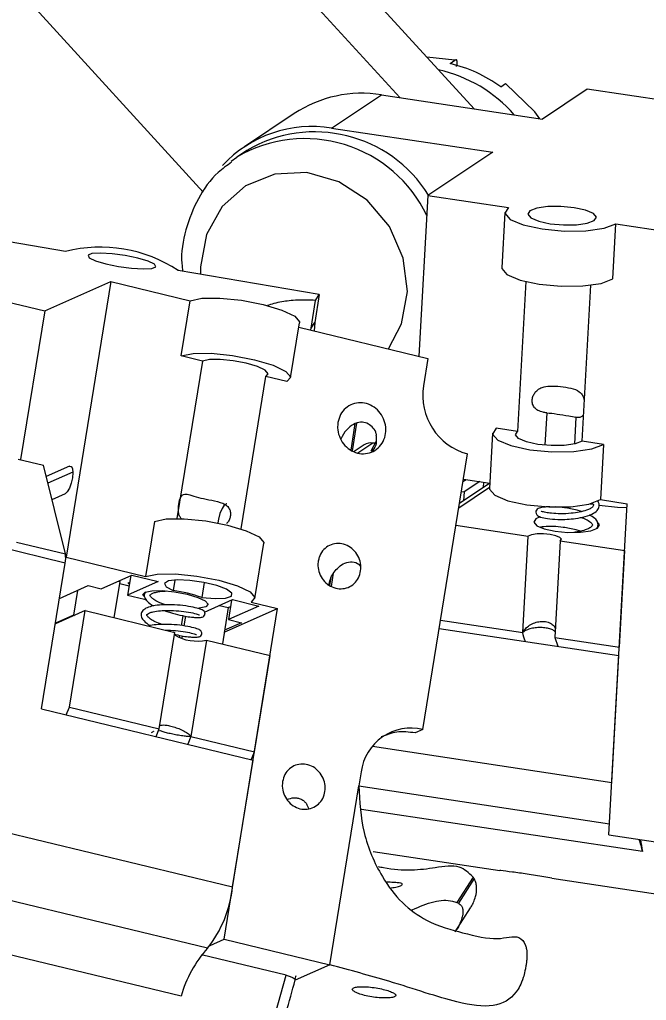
# Model space of a CAD drawing. Header units: millimetres. Extents: x 0 to 1189, y 0 to 841.
# Drawn here: x 625.01 to 629.39, y 547.24 to 554.09 of the extents above; entities that cross this region are included whole.
import ezdxf

# ---------------------------------------------------------------- set-up
doc = ezdxf.new("R2010")
doc.units = ezdxf.units.MM
doc.layers.get('0').update_dxf_attribs({"lineweight": 18})
doc.layers.add('尺寸线层', color=3, linetype='Continuous', lineweight=18)
doc.dimstyles.new('ISO-25', dxfattribs={"dimtxt": 2.5, "dimasz": 2.5, "dimexe": 1.25, "dimexo": 0.625, "dimtad": 1, "dimtxsty": 'Standard', "dimcen": 2.5, "dimdle": 5, "dimadec": 0, "dimazin": 0, "dimtfac": 1, "dimtmove": 0, "dimatfit": 3, "dimfxl": 1, "dimarcsym": 0})

# ---------------------------------------------------------------- blocks, each defined once
blk = doc.blocks.new('*X16')
at = {"layer": '尺寸线层', "linetype": 'Continuous'}
for points in [[(668.6687, 617.1299), (668.6299, 612.9938), (667.2905, 613.2299)], [(655.1602, 540.5189), (656.5383, 544.4188), (655.199, 544.6549)]]:
    blk.add_hatch(color=0, dxfattribs=at).paths.add_polyline_path(points, flags=0)
at = {"layer": '尺寸线层', "color": 0, "linetype": 'Continuous'}
for p, q in [((666.5541, 617.5027), (670.6383, 616.7826)), ((668.6687, 617.1299), (655.1602, 540.5189)), ((625.2283, 545.7966), (657.1298, 540.1716))]:
    blk.add_line(p, q, dxfattribs=at)
at = {"layer": '尺寸线层', "color": 0, "insert": (658.4206, 579.4404), "char_height": 3.5, "width": 28.938547, "attachment_point": 5, "rotation": 80.00005}
blk.add_mtext('388,96', dxfattribs=at)

msp = doc.modelspace()

# ---------------------------------------------------------------- linework, layer by layer
at = {"color": 7, "linetype": 'Continuous', "lineweight": 15}
for p, q in [((626.2947, 552.8839), (624.4272, 554.9295)), ((626.6933, 554.6086), (627.6654, 553.5437)), ((627.2265, 554.5146), (628.184, 553.4657)), ((628.0504, 553.8043), (627.8551, 553.826)), ((628.0157, 553.7811), (628.0504, 553.8043)), ((628.3691, 553.619), (628.4039, 553.6422)), ((628.9736, 553.6025), (628.6608, 553.3939)), ((629.5353, 553.518), (628.9736, 553.6025)), ((627.1899, 553.3312), (627.5374, 553.563)), ((627.5374, 553.563), (628.6608, 553.3939)), ((626.9291, 553.4324), (626.5816, 553.2005)), ((627.1899, 553.3312), (628.3133, 553.162)), ((626.4882, 553.1003), (626.5287, 553.1292)), ((626.5982, 553.1756), (626.5287, 553.1292)), ((628.3133, 553.162), (627.8615, 552.8606)), ((627.8615, 552.8606), (627.7993, 551.7396)), ((627.8615, 552.8606), (628.4232, 552.7761)), ((628.3983, 552.7418), (628.3769, 552.3569)), ((629.1508, 552.2783), (629.1721, 552.6633)), ((629.1721, 552.6633), (630.1083, 552.5224)), ((625.333, 552.47), (624.743, 552.5699)), ((627.103, 552.1702), (626.1197, 552.3368)), ((626.1208, 552.3366), (626.1216, 552.3416)), ((624.3202, 552.265), (625.1882, 552.0549)), ((625.1882, 552.0549), (625.6495, 552.2599)), ((625.6495, 552.2599), (625.3382, 550.336)), ((625.6495, 552.2599), (626.2026, 552.126)), ((628.5456, 552.2596), (628.4876, 551.2135)), ((628.9369, 551.1459), (628.9973, 552.2346)), ((627.103, 552.1702), (627.0726, 551.9756)), ((627.0769, 552.1289), (627.103, 552.1702)), ((626.1404, 551.7412), (626.2026, 552.126)), ((627.0465, 551.9343), (627.0769, 552.1289)), ((625.1882, 552.0549), (625.0204, 551.0178)), ((626.904, 551.5881), (626.9662, 551.9729)), ((627.0465, 551.9343), (627.0726, 551.9756)), ((627.0726, 551.9756), (627.0679, 551.9166)), ((626.9613, 551.9424), (627.862, 551.7244)), ((626.2879, 551.7056), (626.1404, 551.7412)), ((626.2879, 551.7056), (626.1101, 550.6069)), ((627.862, 551.7244), (627.8309, 551.532)), ((626.5582, 550.5344), (626.7304, 551.5985)), ((626.8779, 551.5628), (626.7304, 551.5985)), ((628.6902, 551.3442), (628.6777, 551.1182)), ((627.3257, 551.0835), (627.3548, 551.2698)), ((627.3362, 551.0788), (627.3664, 551.272)), ((628.894, 551.3135), (628.8836, 551.1262)), ((628.3129, 551.2019), (628.2915, 550.8169)), ((628.4876, 551.2135), (628.3378, 551.2361)), ((627.4652, 551.0786), (627.4994, 551.145)), ((627.4925, 551.1314), (627.4778, 551.1336)), ((629.0867, 551.1233), (628.9369, 551.1459)), ((627.417, 551.1206), (627.3471, 551.074)), ((627.8261, 549.1341), (628.1374, 551.058)), ((629.0867, 551.1233), (629.0654, 550.7383)), ((625.0037, 551.0218), (625.1788, 550.9794)), ((625.3323, 550.3595), (625.1788, 550.9794)), ((625.362, 550.9715), (625.1988, 550.899)), ((628.2935, 550.8526), (628.0812, 550.711)), ((628.106, 550.8639), (628.1291, 550.8793)), ((628.109, 550.8823), (628.2936, 550.8545)), ((628.2227, 550.8652), (628.1135, 550.7924)), ((628.2491, 550.823), (628.2512, 550.8609)), ((628.291, 550.8549), (628.2908, 550.8508)), ((628.0765, 550.6818), (628.292, 550.8255)), ((628.0949, 550.7952), (628.1135, 550.7924)), ((628.1135, 550.7924), (628.1101, 550.7302)), ((625.3308, 550.7791), (625.2386, 550.7381)), ((629.0654, 550.7383), (629.2526, 550.7102)), ((628.9328, 550.6554), (628.903, 550.6644)), ((628.9923, 550.7093), (629.0069, 550.7068)), ((629.1245, 548.4002), (629.2526, 550.7102)), ((625.9536, 550.5869), (625.8913, 550.2021)), ((628.0568, 550.5599), (628.5604, 550.4841)), ((628.9252, 550.5183), (628.8954, 550.5273)), ((624.991, 550.4422), (625.3323, 550.3595)), ((628.523, 549.8103), (628.5604, 550.4841)), ((628.7851, 550.4503), (628.7477, 549.7765)), ((628.7851, 550.4503), (629.2344, 550.3826)), ((625.3317, 550.2962), (624.7961, 550.4258)), ((626.6549, 550.049), (626.7172, 550.4338)), ((629.1971, 549.7089), (629.2344, 550.3826)), ((625.335, 550.3346), (625.3382, 550.336)), ((625.3382, 550.336), (625.8913, 550.2021)), ((625.1669, 549.2778), (625.3317, 550.2962)), ((625.5825, 550.1161), (625.7953, 550.2107)), ((625.673, 549.9148), (625.714, 550.1679)), ((625.7042, 550.1702), (625.714, 550.1679)), ((625.7889, 550.2079), (625.7668, 550.0715)), ((625.7953, 550.2107), (625.9797, 550.1661)), ((626.0958, 550.1774), (626.0838, 550.1034)), ((627.1781, 550.1396), (627.1867, 550.194)), ((627.1883, 550.1329), (627.2027, 550.2246)), ((625.2918, 550.0496), (625.4912, 550.1382)), ((625.4174, 550.1054), (625.3895, 549.9325)), ((625.4912, 550.1382), (625.5825, 550.1161)), ((625.7117, 550.1538), (625.7776, 550.1379)), ((625.9797, 550.1661), (625.7668, 550.0715)), ((625.7811, 550.1597), (625.7693, 550.1545)), ((625.7693, 550.1545), (625.7798, 550.1519)), ((626.3016, 550.1602), (626.2845, 550.0549)), ((625.7668, 550.0715), (625.8846, 550.043)), ((625.8972, 550.0369), (625.8846, 550.043)), ((626.3028, 549.9541), (626.4978, 550.0407)), ((626.4914, 550.0378), (626.4693, 549.9015)), ((626.4978, 550.0407), (626.6822, 549.9961)), ((625.4696, 549.964), (625.2631, 549.8723)), ((625.3606, 549.2906), (625.4696, 549.964)), ((625.4696, 549.964), (626.0965, 549.8123)), ((626.0271, 550.0037), (626.0188, 550.0057)), ((626.4067, 550.0002), (626.469, 549.9851)), ((626.469, 549.9851), (626.428, 549.732)), ((626.4396, 547.6703), (626.8132, 549.979)), ((626.4413, 549.8137), (626.8132, 549.979)), ((626.469, 549.9851), (626.4839, 549.9917)), ((626.6822, 549.9961), (626.4693, 549.9015)), ((626.6288, 550.0236), (626.8132, 549.979)), ((625.3895, 549.9325), (625.2639, 549.8767)), ((625.3895, 549.9325), (625.3955, 549.9311)), ((626.1425, 549.8599), (626.1536, 549.9282)), ((626.1618, 549.8568), (626.1728, 549.9245)), ((626.4693, 549.9015), (626.5606, 549.8794)), ((627.9495, 549.8967), (628.523, 549.8103)), ((626.5606, 549.8794), (626.4435, 549.8274)), ((627.9403, 549.8401), (629.1939, 549.6514)), ((625.9875, 549.1389), (626.0965, 549.8123)), ((626.1291, 549.7769), (626.1314, 549.7911)), ((626.1479, 549.771), (626.1506, 549.7874)), ((626.3177, 549.7587), (626.2087, 549.0854)), ((626.3177, 549.7587), (626.7602, 549.6516)), ((628.7477, 549.7765), (629.1971, 549.7089)), ((628.7477, 549.7765), (628.7669, 549.7157)), ((626.6513, 548.9783), (626.7602, 549.6516)), ((629.1448, 548.7657), (629.1939, 549.6514)), ((625.1669, 549.2778), (626.642, 548.9209)), ((625.339, 549.2362), (625.3606, 549.2906)), ((625.3606, 549.2906), (625.9875, 549.1389)), ((625.9657, 549.0845), (625.9875, 549.1389)), ((626.2087, 549.0854), (626.1862, 549.0312)), ((626.2087, 549.0854), (626.6513, 548.9783)), ((627.8261, 549.1341), (627.7728, 549.1104)), ((626.6296, 548.9238), (626.6513, 548.9783)), ((626.4987, 548.0357), (626.642, 548.9209)), ((627.395, 548.8386), (627.3795, 548.7424)), ((627.1771, 547.4918), (627.3795, 548.7424)), ((627.3797, 548.7406), (629.1288, 548.4773)), ((624.4706, 548.5265), (626.4987, 548.0357)), ((629.1245, 548.4002), (629.8734, 548.2874)), ((627.4804, 548.2842), (628.3643, 548.1511)), ((626.3242, 547.6082), (624.296, 548.0991)), ((628.1765, 548.1046), (628.0642, 547.9271)), ((628.1833, 548.0943), (628.0745, 547.9223)), ((628.1833, 548.0943), (628.1765, 548.1046)), ((628.7256, 548.0967), (630.1952, 547.8754)), ((628.0642, 547.9271), (628.0745, 547.9223)), ((628.0527, 547.7225), (628.1588, 547.8903)), ((626.1392, 547.2731), (624.1111, 547.764)), ((626.3422, 547.627), (626.4396, 547.6703)), ((626.4396, 547.6703), (627.1771, 547.4918)), ((628.5492, 547.6007), (628.551, 547.5899)), ((626.872, 547.4195), (626.2827, 547.5621))]:
    msp.add_line(p, q, dxfattribs=at)
at = {"color": 8, "linetype": 'Continuous', "lineweight": 15}
for p, q in [((627.0446, 551.9223), (627.0465, 551.9343)), ((627.4778, 551.1336), (627.3728, 551.0636)), ((625.3851, 550.9312), (625.2101, 550.8534)), ((625.362, 550.9715), (625.3766, 550.968)), ((627.4741, 549.0173), (629.1448, 548.7657)), ((629.3579, 548.2821), (627.3984, 548.5771)), ((627.1771, 547.4918), (626.9359, 547.3846))]:
    msp.add_line(p, q, dxfattribs=at)
at = {"color": 7, "linetype": 'Continuous', "lineweight": 15}
for points in [[(628.6432, 553.3965), (628.6081, 553.4442), (628.4039, 553.6422)], [(628.4232, 552.7761), (628.3985, 552.7363), (628.4346, 552.694), (628.5259, 552.6556), (628.6587, 552.627), (628.8125, 552.6124), (628.9641, 552.6143), (629.0904, 552.6321), (629.1721, 552.6633)], [(628.8811, 552.7753), (628.7887, 552.784), (628.6978, 552.783), (628.622, 552.7722), (628.573, 552.7535), (628.5582, 552.7297), (628.5798, 552.7043), (628.6346, 552.6812), (628.7143, 552.6641), (628.8066, 552.6553), (628.8976, 552.6564), (628.9733, 552.6672), (629.0223, 552.6859), (629.0372, 552.7097), (629.0155, 552.7351), (628.9607, 552.7582), (628.8811, 552.7753)], [(625.7025, 552.3656), (625.7946, 552.3532), (625.8764, 552.3484), (625.9353, 552.352), (625.9624, 552.3634), (625.9536, 552.3809), (625.9101, 552.4018), (625.8388, 552.423), (625.7503, 552.4411), (625.6581, 552.4536), (625.5764, 552.4583), (625.5175, 552.4548), (625.4904, 552.4433), (625.4992, 552.4259), (625.5426, 552.405), (625.614, 552.3838), (625.7025, 552.3656)], [(628.3769, 552.3569), (628.3772, 552.3513), (628.4132, 552.309), (628.5046, 552.2706), (628.6373, 552.242), (628.7912, 552.2274), (628.9428, 552.2293), (629.0691, 552.2471), (629.1508, 552.2783)], [(626.2026, 552.126), (626.285, 552.1434), (626.411, 552.1445), (626.5614, 552.1292), (626.7133, 552.0998), (626.8436, 552.0609), (626.9325, 552.0183), (626.9664, 551.9785), (626.9662, 551.9729)], [(626.1404, 551.7412), (626.2228, 551.7586), (626.3487, 551.7597), (626.4991, 551.7444), (626.651, 551.7151), (626.7814, 551.6761), (626.8702, 551.6335), (626.9041, 551.5937), (626.8779, 551.5628)], [(626.7304, 551.5985), (626.7461, 551.617), (626.7258, 551.6409), (626.6725, 551.6665), (626.5943, 551.6898), (626.5031, 551.7075), (626.4129, 551.7166), (626.3373, 551.716), (626.2879, 551.7056)], [(628.3378, 551.2361), (628.3131, 551.1963), (628.3492, 551.154), (628.4405, 551.1156), (628.5732, 551.087), (628.7271, 551.0725), (628.8787, 551.0743), (629.005, 551.0921), (629.0867, 551.1233)], [(628.9369, 551.1459), (628.8879, 551.1272), (628.8121, 551.1165), (628.7212, 551.1154), (628.6288, 551.1241), (628.5492, 551.1413), (628.4944, 551.1643), (628.4728, 551.1897), (628.4876, 551.2135)], [(625.362, 550.9715), (625.3744, 550.9702), (625.3825, 550.9545), (625.3852, 550.9267), (625.3819, 550.8911), (625.3732, 550.8531), (625.3605, 550.8185), (625.3456, 550.7925), (625.3308, 550.7791)], [(628.2915, 550.8169), (628.2917, 550.8113), (628.3278, 550.769), (628.4192, 550.7306), (628.5519, 550.702), (628.7058, 550.6875), (628.8574, 550.6893), (628.9837, 550.7071), (629.0654, 550.7383)], [(629.0559, 550.6996), (629.1835, 550.6864), (629.2511, 550.6826)], [(625.9536, 550.5869), (626.036, 550.6042), (626.1619, 550.6054), (626.3123, 550.5901), (626.4643, 550.5607), (626.5946, 550.5218), (626.6834, 550.4792), (626.7173, 550.4393), (626.7172, 550.4338)], [(628.6455, 550.6177), (628.6138, 550.6039), (628.5996, 550.581), (628.6203, 550.5567), (628.6729, 550.5346), (628.7492, 550.5182), (628.8377, 550.5098), (628.9249, 550.5109), (628.9975, 550.5211), (629.0444, 550.5391)], [(629.0444, 550.5391), (629.0586, 550.562), (629.0501, 550.5769)], [(628.7851, 550.4503), (628.7925, 550.4622), (628.7817, 550.4749), (628.7543, 550.4864), (628.7144, 550.495), (628.6683, 550.4993), (628.6228, 550.4988), (628.5849, 550.4934), (628.5604, 550.4841)], [(625.8913, 550.2021), (625.9737, 550.2195), (626.0997, 550.2206), (626.2501, 550.2053), (626.402, 550.1759), (626.5323, 550.137), (626.6212, 550.0944), (626.6551, 550.0546), (626.6288, 550.0236)], [(626.2845, 550.0549), (626.3767, 550.0475), (626.4494, 550.051), (626.4906, 550.0648), (626.4935, 550.0866), (626.4574, 550.1128), (626.3886, 550.139), (626.2983, 550.1608), (626.2017, 550.1747), (626.1147, 550.1783), (626.052, 550.171), (626.0239, 550.154), (626.0351, 550.1301), (626.0838, 550.1034)], [(625.8806, 550.0624), (625.8733, 550.0754), (625.8884, 550.0932), (625.9357, 550.1032), (626.0082, 550.1038), (626.0946, 550.0951), (626.182, 550.0782), (626.2569, 550.0558), (626.308, 550.0313), (626.3275, 550.0084), (626.3124, 549.9906), (626.265, 549.9806), (626.2529, 549.9798)]]:
    msp.add_lwpolyline(points, dxfattribs=at)
at = {"color": 8, "linetype": 'Continuous', "lineweight": 15}
for points in [[(627.5869, 551.791), (627.6779, 551.964), (627.7193, 552.1897), (627.69, 552.4238), (627.5929, 552.6435), (627.4375, 552.8272), (627.2391, 552.9569), (627.017, 553.02), (626.793, 553.0102), (626.589, 552.9286), (626.4251, 552.7831), (626.3171, 552.5879), (626.2758, 552.3622), (626.2762, 552.3103)], [(626.4587, 550.709), (626.4557, 550.7093), (626.4409, 550.7005), (626.4251, 550.677), (626.411, 550.6426), (626.4009, 550.6031), (626.3971, 550.5754)], [(626.3111, 546.482), (626.3927, 546.4923), (626.4954, 546.5711), (626.6023, 546.7155), (626.7055, 546.9152), (626.7977, 547.1557), (626.872, 547.4195)]]:
    msp.add_lwpolyline(points, dxfattribs=at)
at = {"color": 7, "linetype": 'Continuous', "lineweight": 15}
for centre, radius, start, end in [((627.7239, 552.78), 0.9802, 41.0456, 77.47307), ((627.8008, 552.8459), 0.9595, 53.67781, 77.05777), ((627.4006, 552.718), 0.856, 80.80657, 123.42734), ((627.0515, 552.4966), 0.846, 80.58695, 137.33306), ((627.0719, 552.3692), 0.9353, 31.90862, 120.42839), ((625.5761, 551.516), 0.9845, 56.48347, 104.29367), ((628.2465, 551.4646), 0.421, 170.79207, 254.9785), ((627.4642, 551.049), 0.0857, 80.84476, 123.39843), ((625.1639, 550.3295), 0.1711, 348.76951, 10.12081), ((625.9654, 549.1752), 0.9357, 70.05974, 82.73088), ((626.2511, 550.0577), 0.3063, 239.06128, 282.55681), ((627.7435, 548.7924), 0.3515, 76.41555, 172.45805), ((628.8765, 548.2003), 0.4883, 9.64429, 20.15114), ((630.7137, 548.5287), 1.378, 186.73984, 190.30831), ((625.667, 548.1259), 0.8366, 321.76817, 353.80684), ((626.9704, 547.033), 0.8652, 138.3268, 163.88397)]:
    msp.add_arc(centre, radius, start, end, dxfattribs=at)
at = {"color": 8, "linetype": 'Continuous', "lineweight": 15}
msp.add_arc((627.0034, 552.3146), 0.9428, 25.58372, 120.23103, dxfattribs=at)
at = {"color": 7, "linetype": 'Continuous', "lineweight": 15}
for points, knots in [([(628.0605, 553.7611), (628.0608, 553.7622), (628.0642, 553.7732), (628.0662, 553.7892), (628.0651, 553.8028), (628.0598, 553.8082), (628.0545, 553.8068), (628.0505, 553.8043), (628.0504, 553.8043)], [0, 0, 0, 0, 0.00171461, 0.01767111, 0.03331313, 0.04306846, 0.05790059, 0.05831484, 0.05831484, 0.05831484, 0.05831484]), ([(626.4908, 553.0924), (626.4591, 553.0701), (626.3647, 553.0038), (626.2517, 552.8417), (626.1668, 552.6248), (626.1349, 552.4468), (626.1493, 552.3486), (626.1521, 552.3301)], [0, 0, 0, 0, 0.118088, 0.3518348, 0.585576, 0.8203993, 0.8751721, 0.8751721, 0.8751721, 0.8751721]), ([(627.0769, 552.1289), (627.0336, 552.1301), (626.937, 552.1327), (626.8282, 552.1179), (626.767, 552.1032), (626.742, 552.0918), (626.7418, 552.0917)], [0, 0, 0, 0, 0.0873507, 0.1945313, 0.3382806, 0.339502, 0.339502, 0.339502, 0.339502]), ([(628.6902, 551.3442), (628.6817, 551.3456), (628.6599, 551.349), (628.6298, 551.3586), (628.6045, 551.3774), (628.5908, 551.4022), (628.5876, 551.4306), (628.5929, 551.4582), (628.6055, 551.4835), (628.6272, 551.5065), (628.6627, 551.5253), (628.7187, 551.5337), (628.7888, 551.5282), (628.8614, 551.5165), (628.9113, 551.4998), (628.9379, 551.4727), (628.9468, 551.4519), (628.9497, 551.4398), (628.9502, 551.4378)], [0, 0, 0, 0, 0.0239527, 0.0618146, 0.0922174, 0.1227926, 0.1495054, 0.1746695, 0.1997577, 0.2258352, 0.2611246, 0.3107424, 0.3804285, 0.451239, 0.5251127, 0.56229, 0.5940185, 0.6001756, 0.6001756, 0.6001756, 0.6001756]), ([(627.2339, 551.2766), (627.2389, 551.2957), (627.2489, 551.3337), (627.2859, 551.3786), (627.3344, 551.4078), (627.3906, 551.4176), (627.4478, 551.407), (627.4996, 551.3772), (627.5402, 551.3315), (627.5649, 551.2751), (627.5711, 551.2143), (627.5579, 551.1561), (627.5269, 551.1069), (627.4816, 551.0723), (627.4271, 551.0562), (627.3695, 551.0605), (627.3153, 551.0846), (627.2707, 551.1258), (627.2408, 551.1794), (627.2295, 551.2323), (627.2327, 551.2643), (627.2339, 551.2766)], [0, 0, 0, 0, 0.058288, 0.116583, 0.174873, 0.23316, 0.291449, 0.349734, 0.408029, 0.466315, 0.524602, 0.582884, 0.641179, 0.699465, 0.757756, 0.816046, 0.874336, 0.932623, 0.990914, 1.0492, 1.085683, 1.085683, 1.085683, 1.085683]), ([(628.6902, 551.3442), (628.7131, 551.342), (628.7584, 551.3375), (628.8329, 551.3242), (628.8776, 551.3164), (628.894, 551.3135)], [0, 0, 0, 0, 0.0809352, 0.1602821, 0.2061963, 0.2061963, 0.2061963, 0.2061963]), ([(627.5032, 551.1886), (627.5027, 551.1918), (627.4994, 551.2118), (627.4795, 551.2407), (627.4462, 551.2701), (627.4026, 551.2822), (627.3533, 551.2736), (627.3046, 551.2396), (627.27, 551.1972), (627.2576, 551.1669), (627.2549, 551.1604)], [0, 0, 0, 0, 0.0081519, 0.0516858, 0.0981148, 0.1495718, 0.2074056, 0.2696323, 0.3293866, 0.345805, 0.345805, 0.345805, 0.345805]), ([(628.9441, 551.3287), (628.9402, 551.3235), (628.9315, 551.3119), (628.9132, 551.3109), (628.8988, 551.3129), (628.894, 551.3135)], [0, 0, 0, 0, 0.01992305, 0.04450259, 0.0565611, 0.0565611, 0.0565611, 0.0565611]), ([(627.4993, 551.1879), (627.4998, 551.1804), (627.5011, 551.1636), (627.5023, 551.1125), (627.4782, 551.0844), (627.4646, 551.0686)], [0, 0, 0, 0, 0.0331833, 0.0750649, 0.129626, 0.129626, 0.129626, 0.129626]), ([(626.1426, 550.6049), (626.1377, 550.6106), (626.1276, 550.6223), (626.1211, 550.649), (626.1201, 550.68), (626.1235, 550.7105), (626.1289, 550.7364), (626.1365, 550.7569), (626.148, 550.7719), (626.1675, 550.7787), (626.2032, 550.7718), (626.2594, 550.7536), (626.3339, 550.7369), (626.4008, 550.7251), (626.4464, 550.7064), (626.4653, 550.6908), (626.4721, 550.6809), (626.4732, 550.6793)], [0, 0, 0, 0, 0.0264864, 0.054534, 0.0827443, 0.1073937, 0.1306175, 0.1537597, 0.1778201, 0.2103831, 0.2561653, 0.3204628, 0.3857984, 0.4539604, 0.4882675, 0.5175323, 0.5232268, 0.5232268, 0.5232268, 0.5232268]), ([(628.7118, 550.6877), (628.7003, 550.6877), (628.6739, 550.6876), (628.6421, 550.6818), (628.6189, 550.6718), (628.6108, 550.6506), (628.6222, 550.6261), (628.6474, 550.6161), (628.6943, 550.6054), (628.7608, 550.5996), (628.8298, 550.6), (628.897, 550.6066), (628.9637, 550.6195), (629.0173, 550.6403), (629.049, 550.6669), (629.0583, 550.6961), (629.0549, 550.7169), (629.0472, 550.7261), (629.0441, 550.7296)], [0, 0, 0, 0, 0.02937, 0.0675869, 0.1157809, 0.1405119, 0.16437, 0.2093159, 0.2626788, 0.3199239, 0.366643, 0.4078521, 0.4610106, 0.5178467, 0.5645755, 0.6048321, 0.6314605, 0.6483718, 0.6483718, 0.6483718, 0.6483718]), ([(626.4732, 550.6793), (626.477, 550.6717), (626.4846, 550.6566), (626.4853, 550.6288), (626.4785, 550.6013), (626.4667, 550.5818), (626.458, 550.5728), (626.4556, 550.5703)], [0, 0, 0, 0, 0.0275092, 0.0551164, 0.0826021, 0.1086124, 0.1189133, 0.1189133, 0.1189133, 0.1189133]), ([(629.0061, 550.714), (629.0083, 550.7122), (629.0175, 550.7049), (629.0165, 550.6995), (629.0142, 550.6894), (628.9943, 550.675), (628.9648, 550.6625), (628.9199, 550.651), (628.8562, 550.6416), (628.7871, 550.6385), (628.7257, 550.6424), (628.6869, 550.6478), (628.6661, 550.6527), (628.6551, 550.6564), (628.6535, 550.6567), (628.6527, 550.6569)], [0, 0, 0, 0, 0.0100427, 0.0417665, 0.0822579, 0.1104165, 0.1379773, 0.1765067, 0.2138604, 0.2611528, 0.3031768, 0.3387812, 0.3581914, 0.3800959, 0.4001001, 0.4001001, 0.4001001, 0.4001001]), ([(628.903, 550.6644), (628.8879, 550.668), (628.8587, 550.6748), (628.8064, 550.6837), (628.7724, 550.6862), (628.7524, 550.6876)], [0, 0, 0, 0, 0.0466415, 0.089924, 0.1526734, 0.1526734, 0.1526734, 0.1526734]), ([(628.929, 550.6144), (628.9354, 550.6124), (628.9561, 550.6059), (628.9847, 550.5906), (629.0069, 550.571), (629.01, 550.5619), (629.0064, 550.5524), (628.9868, 550.5378), (628.9571, 550.5254), (628.9205, 550.5154), (628.8903, 550.5113), (628.88, 550.51)], [0, 0, 0, 0, 0.0124558, 0.0403591, 0.076597, 0.1049292, 0.1410907, 0.1662382, 0.1908534, 0.225261, 0.2429203, 0.2429203, 0.2429203, 0.2429203]), ([(629.0409, 550.5375), (629.0447, 550.5457), (629.0514, 550.5605), (629.0447, 550.585), (629.0281, 550.6086), (629.0019, 550.6238), (628.9881, 550.6318)], [0, 0, 0, 0, 0.028971, 0.0518074, 0.0857331, 0.1230692, 0.1230692, 0.1230692, 0.1230692]), ([(628.8954, 550.5273), (628.8803, 550.5308), (628.851, 550.5378), (628.796, 550.5468), (628.7315, 550.5528), (628.6778, 550.5517), (628.654, 550.5472), (628.6459, 550.5457)], [0, 0, 0, 0, 0.0415533, 0.0801143, 0.1439603, 0.2155003, 0.2520045, 0.2520045, 0.2520045, 0.2520045]), ([(627.0967, 550.3102), (627.0985, 550.3187), (627.1039, 550.3441), (627.1249, 550.3821), (627.1629, 550.4157), (627.2102, 550.4334), (627.2613, 550.4332), (627.3105, 550.415), (627.3522, 550.3811), (627.3817, 550.3351), (627.3958, 550.2823), (627.3927, 550.2287), (627.3729, 550.1802), (627.3386, 550.1423), (627.2937, 550.1193), (627.2431, 550.1139), (627.1927, 550.1265), (627.1481, 550.1559), (627.1144, 550.1986), (627.0953, 550.2498), (627.0935, 550.2884), (627.0964, 550.308), (627.0967, 550.3102)], [0, 0, 0, 0, 0.0256338, 0.0774518, 0.1292654, 0.1810853, 0.2328994, 0.2847191, 0.3365327, 0.3883546, 0.4401612, 0.4919755, 0.5437985, 0.5956109, 0.6474313, 0.6992483, 0.751064, 0.8028792, 0.8546923, 0.90651, 0.9583288, 0.9651568, 0.9651568, 0.9651568, 0.9651568]), ([(627.169, 550.1392), (627.1724, 550.1539), (627.1791, 550.1834), (627.2011, 550.2252), (627.231, 550.2629), (627.2717, 550.2936), (627.3199, 550.3076), (627.3648, 550.3014), (627.3852, 550.2816), (627.3925, 550.2746)], [0, 0, 0, 0, 0.0390668, 0.0779955, 0.1210792, 0.1727038, 0.2313749, 0.2884531, 0.3203605, 0.3203605, 0.3203605, 0.3203605]), ([(626.0298, 550.0034), (626.0128, 550.0101), (625.9813, 550.0225), (625.9501, 550.0411), (625.9331, 550.0547), (625.9235, 550.0663), (625.9221, 550.0711), (625.9242, 550.0757), (625.9409, 550.086), (625.9695, 550.0944), (626.0037, 550.0998), (626.0314, 550.1007), (626.0384, 550.101)], [0, 0, 0, 0, 0.0328599, 0.0605969, 0.0821498, 0.0980564, 0.1246929, 0.1564095, 0.1799833, 0.205046, 0.240434, 0.2524549, 0.2524549, 0.2524549, 0.2524549]), ([(625.892, 550.0945), (625.888, 550.0877), (625.8804, 550.0749), (625.8854, 550.0516), (625.9035, 550.0266), (625.9277, 550.0072), (625.9473, 549.9971), (625.9475, 549.997)], [0, 0, 0, 0, 0.026352, 0.0490626, 0.082601, 0.1275147, 0.1281087, 0.1281087, 0.1281087, 0.1281087]), ([(626.0205, 549.9645), (626.0463, 549.9561), (626.0944, 549.9404), (626.1614, 549.9256), (626.2088, 549.9186), (626.2464, 549.9158), (626.2748, 549.9156), (626.2974, 549.92), (626.3079, 549.9367), (626.3058, 549.9509), (626.2945, 549.967), (626.2729, 549.9751), (626.2257, 549.9881), (626.1556, 549.9997), (626.0764, 550.0059), (626.0042, 550.0045), (625.9452, 549.9981), (625.9006, 549.9854), (625.8707, 549.9665), (625.8585, 549.9397), (625.863, 549.9146), (625.8815, 549.8895), (625.9055, 549.87), (625.9251, 549.86), (625.9253, 549.8599)], [0, 0, 0, 0, 0.0596038, 0.1111282, 0.1516646, 0.1822245, 0.2265883, 0.2685308, 0.2935617, 0.3076654, 0.3211145, 0.3686883, 0.423951, 0.484501, 0.5416103, 0.5952055, 0.6434665, 0.6899777, 0.7359096, 0.7778837, 0.8057092, 0.8468025, 0.9018292, 0.9025603, 0.9025603, 0.9025603, 0.9025603]), ([(626.0077, 549.8663), (625.9906, 549.873), (625.9591, 549.8854), (625.9279, 549.904), (625.9109, 549.9177), (625.9013, 549.9292), (625.8999, 549.934), (625.902, 549.9386), (625.9188, 549.9489), (625.9472, 549.9575), (625.9915, 549.9635), (626.0542, 549.9662), (626.1242, 549.9632), (626.1942, 549.9533), (626.239, 549.9437), (626.2602, 549.9372), (626.2679, 549.9336), (626.2682, 549.9339), (626.2683, 549.934)], [0, 0, 0, 0, 0.0380158, 0.07011, 0.0950466, 0.1134506, 0.1442688, 0.1809646, 0.2082395, 0.2372392, 0.2781831, 0.3141158, 0.3609641, 0.4085771, 0.4560535, 0.4779163, 0.497096, 0.5077821, 0.5077821, 0.5077821, 0.5077821]), ([(626.0898, 549.8005), (626.1077, 549.7962), (626.1434, 549.7876), (626.1866, 549.7815), (626.2242, 549.7787), (626.2526, 549.7785), (626.2752, 549.783), (626.2858, 549.7996), (626.2837, 549.8138), (626.2723, 549.83), (626.2507, 549.8381), (626.2035, 549.8511), (626.1334, 549.8626), (626.054, 549.8689), (625.9827, 549.867), (625.9353, 549.8634), (625.9169, 549.8577), (625.9133, 549.8566)], [0, 0, 0, 0, 0.0418971, 0.0835643, 0.11498, 0.1605815, 0.2036922, 0.2294233, 0.2439186, 0.2577462, 0.3066452, 0.3634497, 0.4256928, 0.4843909, 0.5394814, 0.5890927, 0.6010624, 0.6010624, 0.6010624, 0.6010624]), ([(626.0316, 549.828), (626.0548, 549.8274), (626.1033, 549.8263), (626.1721, 549.8161), (626.2168, 549.8067), (626.2381, 549.8001), (626.2457, 549.7965), (626.246, 549.7968), (626.2461, 549.7969)], [0, 0, 0, 0, 0.0501188, 0.1044927, 0.1587075, 0.1836768, 0.2055799, 0.2177834, 0.2177834, 0.2177834, 0.2177834]), ([(628.5407, 549.7498), (628.5403, 549.7506), (628.5326, 549.7655), (628.5277, 549.7885), (628.523, 549.8103)], [0, 0, 0, 0, 0.00335933, 0.06323829, 0.06323829, 0.06323829, 0.06323829]), ([(625.9467, 549.1217), (625.947, 549.1214), (625.9478, 549.1206), (625.9373, 549.1152), (625.931, 549.1121)], [0, 0, 0, 0, 0.00776858, 0.01906992, 0.01906992, 0.01906992, 0.01906992]), ([(627.7728, 549.1104), (627.7294, 549.1163), (627.6485, 549.1272), (627.5719, 549.0971), (627.5365, 549.0832)], [0, 0, 0, 0, 0.130086, 0.2419073, 0.2419073, 0.2419073, 0.2419073]), ([(626.8476, 548.7711), (626.8521, 548.788), (626.8609, 548.8218), (626.8938, 548.8618), (626.9369, 548.8877), (626.9869, 548.8964), (627.0378, 548.887), (627.0838, 548.8605), (627.1199, 548.8199), (627.1419, 548.7697), (627.1473, 548.7157), (627.1356, 548.6639), (627.1081, 548.6202), (627.0678, 548.5895), (627.0193, 548.5752), (626.9681, 548.5789), (626.92, 548.6004), (626.8803, 548.637), (626.8538, 548.6847), (626.8437, 548.7317), (626.8465, 548.7602), (626.8476, 548.7711)], [0, 0, 0, 0, 0.0518139, 0.1036226, 0.1554417, 0.2072496, 0.2590648, 0.3108752, 0.362684, 0.4144943, 0.4663118, 0.5181275, 0.569937, 0.6217473, 0.6735626, 0.7253722, 0.7771863, 0.8289977, 0.8808069, 0.9326259, 0.9650492, 0.9650492, 0.9650492, 0.9650492]), ([(627.3795, 548.7424), (627.3855, 548.6321), (627.3976, 548.4114), (627.5195, 548.1284), (627.6775, 547.9157), (627.8837, 547.773), (628.1293, 547.7099), (628.3467, 547.6551), (628.4859, 547.7082), (628.5374, 547.6514), (628.5471, 547.61), (628.5492, 547.6007)], [0, 0, 0, 0, 0.239308, 0.478719, 0.651183, 0.8245, 1.088226, 1.403952, 1.676074, 1.823417, 1.866518, 1.866518, 1.866518, 1.866518]), ([(626.8792, 548.6447), (626.8829, 548.6465), (626.9002, 548.6551), (626.9283, 548.6602), (626.9637, 548.6549), (626.9854, 548.6453), (627.0044, 548.6293), (627.0176, 548.6109), (627.0258, 548.5938), (627.0278, 548.584), (627.0284, 548.581)], [0, 0, 0, 0, 0.0188629, 0.0890279, 0.1137858, 0.1387096, 0.1539277, 0.1692601, 0.1828885, 0.1891029, 0.1891029, 0.1891029, 0.1891029]), ([(628.1765, 548.1046), (628.1468, 548.1331), (628.0783, 548.1985), (627.8721, 548.1589), (627.6816, 548.1414), (627.5279, 548.1735), (627.5158, 548.176)], [0, 0, 0, 0, 0.1441789, 0.3319815, 0.6591329, 0.6869536, 0.6869536, 0.6869536, 0.6869536]), ([(628.7256, 548.0973), (628.7076, 548.0999), (628.652, 548.1081), (628.5526, 548.1253), (628.4498, 548.1402), (628.3851, 548.1472), (628.3662, 548.151), (628.3643, 548.1514)], [0, 0, 0, 0, 0.05079, 0.1565031, 0.2565256, 0.3545113, 0.3653884, 0.3653884, 0.3653884, 0.3653884]), ([(627.6832, 548.0533), (627.6832, 548.0556), (627.6832, 548.0601), (627.6634, 548.0641), (627.6303, 548.0667), (627.5986, 548.0684), (627.578, 548.069), (627.5743, 548.0691)], [0, 0, 0, 0, 0.026096, 0.0521731, 0.078803, 0.1074215, 0.1138569, 0.1138569, 0.1138569, 0.1138569]), ([(627.6049, 548.0291), (627.62, 548.0317), (627.6501, 548.0367), (627.6756, 548.0463), (627.681, 548.0513), (627.6832, 548.0533)], [0, 0, 0, 0, 0.03090634, 0.06134708, 0.08290498, 0.08290498, 0.08290498, 0.08290498]), ([(628.158, 547.8909), (628.1598, 547.8931), (628.1682, 547.9034), (628.1803, 547.9294), (628.1929, 547.9622), (628.1999, 547.9954), (628.2019, 548.0224), (628.1999, 548.0498), (628.1938, 548.0745), (628.1868, 548.0877), (628.1833, 548.0943)], [0, 0, 0, 0, 0.0110697, 0.0518063, 0.0928097, 0.1150523, 0.1374739, 0.1573915, 0.1866705, 0.2155735, 0.2155735, 0.2155735, 0.2155735]), ([(627.7528, 547.8766), (627.8041, 547.8985), (627.9081, 547.9431), (628.0077, 547.9464), (628.0537, 547.9307), (628.0642, 547.9271)], [0, 0, 0, 0, 0.1391011, 0.2821419, 0.3239887, 0.3239887, 0.3239887, 0.3239887]), ([(628.0745, 547.9223), (628.0821, 547.9171), (628.094, 547.9088), (628.1042, 547.886), (628.1068, 547.8621), (628.1032, 547.8327), (628.0904, 547.7919), (628.0733, 547.752), (628.0556, 547.7309), (628.0502, 547.7245)], [0, 0, 0, 0, 0.0419838, 0.0662828, 0.0908, 0.111601, 0.1414821, 0.1978794, 0.2223814, 0.2223814, 0.2223814, 0.2223814]), ([(628.551, 547.5899), (628.5519, 547.58), (628.5533, 547.5644), (628.5518, 547.5337), (628.5488, 547.5062), (628.5442, 547.4766), (628.5368, 547.4395), (628.5171, 547.3673), (628.4628, 547.2652), (628.3288, 547.1864), (628.0453, 547.2257), (627.6514, 547.3655), (627.3177, 547.4544), (627.1771, 547.4918)], [0, 0, 0, 0, 0.032791, 0.051765, 0.070924, 0.087166, 0.110507, 0.154557, 0.301042, 0.607942, 0.921647, 1.354869, 1.67042, 1.67042, 1.67042, 1.67042]), ([(626.3208, 546.4868), (626.3427, 546.4823), (626.4003, 546.4703), (626.4912, 546.5143), (626.5881, 546.5979), (626.6886, 546.7379), (626.7871, 546.9308), (626.8712, 547.1526), (626.9189, 547.3203), (626.9393, 547.4072), (626.9417, 547.4174)], [0, 0, 0, 0, 0.090029, 0.2368, 0.40137, 0.60069, 0.800344, 0.995315, 1.177879, 1.201964, 1.201964, 1.201964, 1.201964]), ([(626.872, 547.4195), (626.8818, 547.4169), (626.9014, 547.4116), (626.9223, 547.4024), (626.9343, 547.3939), (626.9338, 547.3894), (626.9336, 547.3874)], [0, 0, 0, 0, 0.01915996, 0.03831003, 0.05765662, 0.07302974, 0.07302974, 0.07302974, 0.07302974]), ([(627.6282, 547.269), (627.6325, 547.272), (627.6413, 547.2778), (627.6333, 547.2898), (627.6105, 547.3027), (627.5734, 547.3156), (627.5258, 547.327), (627.473, 547.3356), (627.4214, 547.3401), (627.3778, 547.3398), (627.3472, 547.335), (627.3324, 547.3263), (627.3343, 547.3149), (627.3525, 547.3017), (627.3855, 547.2883), (627.4303, 547.2761), (627.4822, 547.2666), (627.535, 547.2611), (627.5814, 547.2604), (627.6127, 547.2636), (627.6239, 547.2675), (627.6282, 547.269)], [0, 0, 0, 0, 0.0337239, 0.0674368, 0.1014788, 0.1362766, 0.1718724, 0.2079571, 0.2439457, 0.2792463, 0.3136072, 0.3472405, 0.3806661, 0.4144836, 0.4491013, 0.4845939, 0.5206514, 0.5566803, 0.5921092, 0.6266816, 0.6476097, 0.6476097, 0.6476097, 0.6476097])]:
    msp.add_open_spline(points, degree=3, knots=knots, dxfattribs=at)
at = {"color": 8, "linetype": 'Continuous', "lineweight": 15}
for points, knots in [([(628.523, 549.8103), (628.5233, 549.8108), (628.5252, 549.8147), (628.5335, 549.8288), (628.5532, 549.8507), (628.587, 549.8726), (628.6253, 549.8863), (628.6647, 549.8904), (628.6896, 549.8863), (628.7114, 549.8789), (628.7317, 549.8674), (628.7486, 549.8502), (628.7507, 549.8381), (628.751, 549.8362)], [0, 0, 0, 0, 0.0017525, 0.0155508, 0.0560722, 0.0938195, 0.1289724, 0.1628745, 0.1964721, 0.1978623, 0.2308131, 0.2703919, 0.2779857, 0.2779857, 0.2779857, 0.2779857]), ([(628.7498, 549.8149), (628.7448, 549.8198), (628.7347, 549.8293), (628.7048, 549.8399), (628.6683, 549.8458), (628.6284, 549.8462), (628.5894, 549.8412), (628.5547, 549.8312), (628.5341, 549.8202), (628.5254, 549.8127), (628.5233, 549.8106), (628.523, 549.8103)], [0, 0, 0, 0, 0.0321504, 0.0632919, 0.0937311, 0.1244866, 0.1564563, 0.1908057, 0.2276108, 0.2401255, 0.2417112, 0.2417112, 0.2417112, 0.2417112]), ([(625.9909, 549.1602), (625.9929, 549.1616), (625.9983, 549.1656), (626.0189, 549.1668), (626.0498, 549.1635), (626.0747, 549.1573), (626.0992, 549.1497), (626.1261, 549.1399), (626.1626, 549.1222), (626.1922, 549.103), (626.2046, 549.091), (626.2086, 549.0856), (626.2087, 549.0854)], [0, 0, 0, 0, 0.0171014, 0.0470267, 0.0758831, 0.104484, 0.1056691, 0.1337161, 0.1674063, 0.2029333, 0.2382702, 0.2397613, 0.2397613, 0.2397613, 0.2397613]), ([(626.2087, 549.0854), (626.2085, 549.0854), (626.203, 549.085), (626.1874, 549.0853), (626.1535, 549.0888), (626.1132, 549.0951), (626.0724, 549.1031), (626.0358, 549.1119), (626.0053, 549.1208), (625.9938, 549.1256), (625.9879, 549.1281)], [0, 0, 0, 0, 0.0015122, 0.0373508, 0.0734745, 0.1077224, 0.1373482, 0.1663057, 0.1955646, 0.2259731, 0.2259731, 0.2259731, 0.2259731])]:
    msp.add_open_spline(points, degree=3, knots=knots, dxfattribs=at)

# ---------------------------------------------------------------- dimensions: what is measured, and where the dimension line sits
at = {"layer": '尺寸线层'}
dim = msp.add_linear_dim(base=(655.1602, 540.5189), p1=(666.5541, 617.5027), p2=(625.2283, 545.7966), angle=80.00005, dimstyle='ISO-25', override={"dimtxt": 3.5, "dimasz": 4.08, "dimexe": 2, "dimexo": 0, "dimgap": 1.524, "dimlfac": 5, "dimzin": 0, "dimsah": 1, "dimdle": 8.16, "dimadec": 2, "dimtfill": 1, "dimtolj": 1, "dimtzin": 8}, dxfattribs=at)
dim.commit()
dim.dimension.update_dxf_attribs({"geometry": '*X16', "text_midpoint": (658.4206, 579.4404)})

doc.saveas('drawing.dxf')
